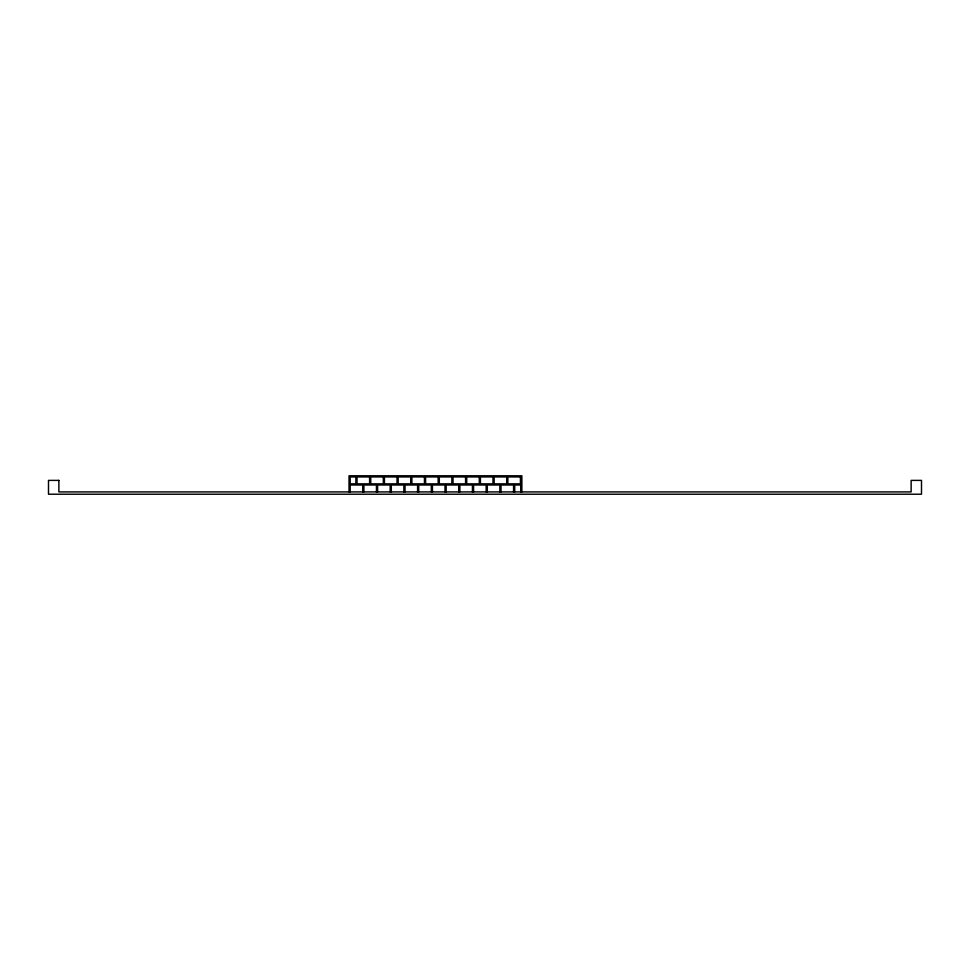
<?xml version="1.0" encoding="UTF-8"?>
<svg xmlns="http://www.w3.org/2000/svg" width="970" height="970" viewBox="0 0 970 970"><rect width="100%" height="100%" fill="white"/><g stroke="black" fill="none" stroke-linecap="round" stroke-linejoin="round"><path stroke-width="1.45" d="M521.872 491.911L521.872 475.785L349.03 475.785L349.03 491.911M520.72 491.911L520.72 485L514.718 485L514.718 491.911M513.567 491.911L513.567 485L501.005 485L501.005 491.911M499.853 491.911L499.853 485L487.304 485L487.304 491.911M486.152 491.911L486.152 485L473.59 485L473.59 491.911M472.438 491.911L472.438 485L459.877 485L459.877 491.911M458.725 491.911L458.725 485L446.164 485L446.164 491.911M445.012 491.911L445.012 485L432.45 485L432.45 491.911M431.298 491.911L431.298 485L418.737 485L418.737 491.911M417.585 491.911L417.585 485L405.024 485L405.024 491.911M403.872 491.911L403.872 485L391.31 485L391.31 491.911M390.158 491.911L390.158 485L377.609 485L377.609 491.911M376.457 491.911L376.457 485L363.895 485L363.895 491.911M362.744 491.911L362.744 485L350.182 485L350.182 491.911M355.881 476.937L350.182 476.937L350.182 483.848L355.881 483.848L355.881 476.937M369.594 476.937L357.033 476.937L357.033 483.848L369.594 483.848L369.594 476.937M383.308 476.937L370.746 476.937L370.746 483.848L383.308 483.848L383.308 476.937M397.021 476.937L384.459 476.937L384.459 483.848L397.021 483.848L397.021 476.937M410.734 476.937L398.173 476.937L398.173 483.848L410.734 483.848L410.734 476.937M424.448 476.937L411.886 476.937L411.886 483.848L424.448 483.848L424.448 476.937M438.149 476.937L425.6 476.937L425.6 483.848L438.149 483.848L438.149 476.937M451.862 476.937L439.313 476.937L439.313 483.848L451.862 483.848L451.862 476.937M465.576 476.937L453.014 476.937L453.014 483.848L465.576 483.848L465.576 476.937M479.289 476.937L466.728 476.937L466.728 483.848L479.289 483.848L479.289 476.937M493.002 476.937L480.441 476.937L480.441 483.848L493.002 483.848L493.002 476.937M506.716 476.937L494.154 476.937L494.154 483.848L506.716 483.848L506.716 476.937M520.429 476.937L507.868 476.937L507.868 483.848L520.429 483.848L520.429 476.937M58.867 480.392L48.5 480.392L48.5 494.215L921.5 494.215L921.5 480.392L911.133 480.392L911.133 491.911L58.867 491.911L58.867 480.392"/></g></svg>
